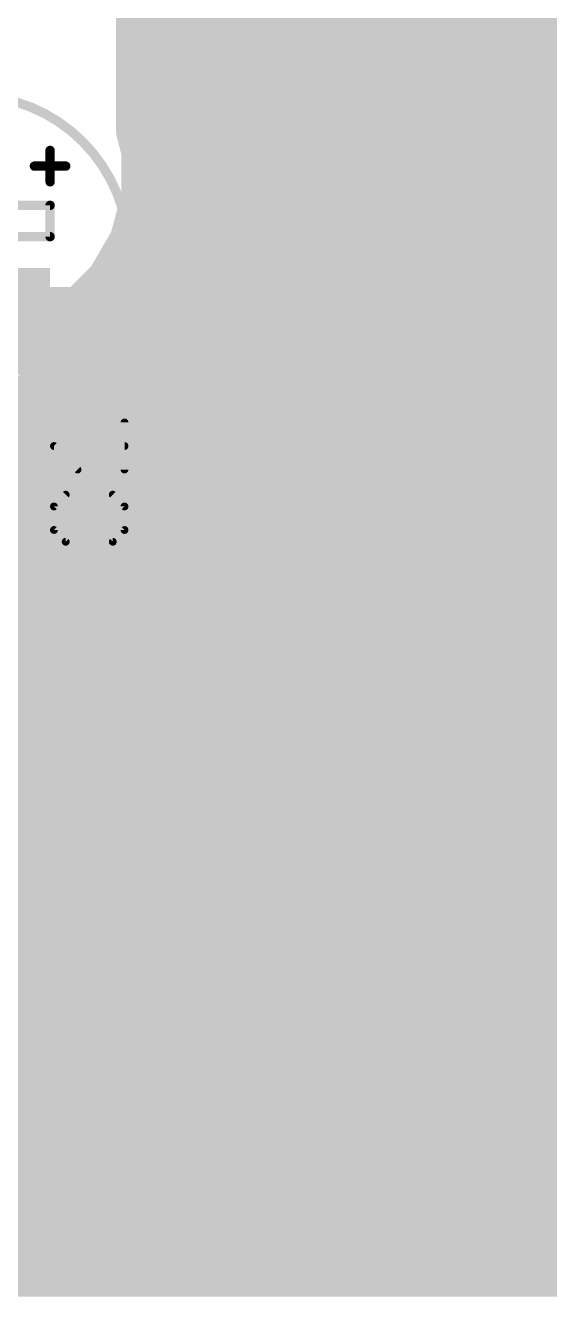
# Model space of a CAD drawing. Extents: x -14 to 150, y -1 to 89.
# Drawn here: x 37.7 to 46.2, y 37.69 to 58.29 of the extents above; entities that cross this region are included whole.
import ezdxf

# ---------------------------------------------------------------- set-up
doc = ezdxf.new("R2010")
doc.units = 0
for name, color, linetype in [('16', 175, 'CONTINUOUS'), ('21', 253, 'CONTINUOUS'), ('25', 253, 'CONTINUOUS'), ('51', 253, 'CONTINUOUS')]:
    doc.layers.add(name, color=color, linetype=linetype)

# ---------------------------------------------------------------- blocks, each defined once
blk = doc.blocks.new('RECT')
blk.add_solid([(-0.5, -0.5), (0.5, -0.5), (-0.5, 0.5), (0.5, 0.5)])

msp = doc.modelspace()

# ---------------------------------------------------------------- linework, layer by layer
at = {"layer": '16', "const_width": 1.4224}
for points in [[(39.878, 56.6248), (39.878, 66.802)], [(39.878, 58.3184), (54.3075, 58.3184)], [(39.878, 56.896), (54.102, 56.896)], [(39.9669, 56.293), (39.878, 56.6248)], [(39.9669, 55.467), (39.9669, 56.293)], [(39.7531, 54.6692), (39.9669, 55.467)], [(39.9669, 55.4736), (54.102, 55.4736)], [(39.3401, 53.9539), (39.7531, 54.6692)], [(38.7561, 53.3699), (39.3401, 53.9539)], [(39.3963, 54.0512), (49.2123, 54.0512)], [(46.99, 53.34), (36.83, 53.34)], [(38.5953, 53.277), (38.7561, 53.3699)], [(38.5953, 52.6088), (38.5953, 53.277)], [(38.5953, 52.6288), (49.2123, 52.6288)], [(37.5612, 51.5747), (38.5953, 52.6088)], [(36.83, 51.5747), (37.5612, 51.5747)], [(19.558, 51.2064), (50.8254, 51.2064)], [(29.1966, 49.784), (48.8286, 49.784)], [(30.6676, 48.3616), (48.4124, 48.3616)], [(30.988, 46.9392), (48.7113, 46.9392)], [(30.988, 45.5168), (49.022, 45.5168)], [(30.988, 44.0944), (49.022, 44.0944)], [(30.988, 42.672), (49.022, 42.672)], [(30.988, 41.2496), (49.022, 41.2496)], [(30.988, 39.8272), (49.022, 39.8272)], [(30.988, 38.4048), (49.022, 38.4048)]]:
    msp.add_lwpolyline(points, dxfattribs=at)
at = {"layer": '16', "const_width": 0.7112}
for points in [[(39.878, 58.674, 1), (39.878, 57.9628)], [(39.878, 57.2516, 1), (39.878, 56.5404)], [(40.2215, 56.7168, 1), (39.5345, 56.5327)], [(39.5224, 56.6248, 1), (40.2336, 56.6248)], [(40.3225, 56.293, 1), (39.6113, 56.293)], [(39.6234, 56.2009, 1), (40.3104, 56.385)], [(39.9669, 55.8292, 1), (39.9669, 55.118)], [(40.3104, 55.375, 1), (39.6234, 55.5591)], [(39.6113, 55.467, 1), (40.3225, 55.467)], [(40.0611, 54.4914, 1), (39.4452, 54.847)], [(39.4096, 54.7612, 1), (40.0966, 54.5772)], [(39.3963, 54.4068, 1), (39.3963, 53.6956)], [(39.5916, 53.7024, 1), (39.0887, 54.2053)], [(39.0322, 54.1317, 1), (39.6481, 53.7761)], [(38.9509, 53.277, 1), (38.2397, 53.277)], [(38.5047, 53.6213, 1), (39.0075, 53.1184)], [(38.9339, 53.0619, 1), (38.5783, 53.6778)], [(38.4175, 53.585, 1), (38.7731, 52.9691)], [(38.5953, 52.9844, 1), (38.5953, 52.2732)], [(38.8467, 52.3573, 1), (38.3438, 52.8602)], [(38.2397, 52.6088, 1), (38.9509, 52.6088)], [(37.3098, 51.8261, 1), (37.8127, 51.3233)], [(37.5612, 51.2191, 1), (37.5612, 51.9303)]]:
    msp.add_lwpolyline(points, format="xyb", dxfattribs=at)
at = {"layer": '21'}
for points, const_width in [([(36.83, 52.07, 1), (36.83, 57.15, 1), (36.83, 52.07)], 0.1524), ([(38.1381, 56.261, 1), (38.0619, 56.261)], 0.0762), ([(37.846, 56.0451, 1), (37.846, 55.9689)], 0.0762), ([(38.1381, 56.007, 1), (38.0619, 56.007)], 0.0762), ([(38.1, 56.0451, 1), (38.1, 55.9689)], 0.0762), ([(38.0619, 56.007, 1), (38.1381, 56.007)], 0.0762), ([(38.1, 55.9689, 1), (38.1, 56.0451)], 0.0762), ([(38.354, 55.9689, 1), (38.354, 56.0451)], 0.0762), ([(38.0619, 55.753, 1), (38.1381, 55.753)], 0.0762)]:
    msp.add_lwpolyline(points, format="xyb", dxfattribs=dict(at, const_width=const_width))
at = {"layer": '21', "const_width": 0.1524}
for points in [[(38.1, 56.261), (38.1, 56.007)], [(37.846, 56.007), (38.1, 56.007)], [(38.1, 56.007), (38.1, 55.753)], [(38.1, 56.007), (38.354, 56.007)]]:
    msp.add_lwpolyline(points, dxfattribs=at)
at = {"layer": '25', "const_width": 0.127}
for points in [[(39.3065, 51.0911), (39.3065, 51.8538)], [(38.5438, 51.0911), (38.1625, 51.4724)], [(38.1625, 51.4724), (39.3065, 51.4724)], [(38.3532, 50.6844), (38.1625, 50.4937)], [(39.3065, 50.4937), (39.1158, 50.6844)], [(38.1625, 50.4937), (38.1625, 50.1124)], [(39.3065, 50.1124), (39.3065, 50.4937)], [(38.1625, 50.1124), (38.3532, 49.9217)], [(39.1158, 49.9217), (39.3065, 50.1124)], [(38.3532, 49.9217), (39.1158, 49.9217)]]:
    msp.add_lwpolyline(points, dxfattribs=at)
at = {"layer": '25', "const_width": 0.0635}
for points in [[(39.3383, 51.8538, 1), (39.2747, 51.8538)], [(38.1625, 51.5042, 1), (38.1625, 51.4407)], [(38.185, 51.4949, 1), (38.1401, 51.45)], [(39.3065, 51.4407, 1), (39.3065, 51.5042)], [(38.5214, 51.0686, 1), (38.5663, 51.1136)], [(39.2747, 51.0911, 1), (39.3383, 51.0911)], [(38.3756, 50.6619, 1), (38.3307, 50.7068)], [(39.1383, 50.7068, 1), (39.0934, 50.6619)], [(38.1943, 50.4937, 1), (38.1308, 50.4937)], [(38.1401, 50.5161, 1), (38.185, 50.4712)], [(39.3383, 50.4937, 1), (39.2747, 50.4937)], [(39.284, 50.4712, 1), (39.329, 50.5161)], [(38.1308, 50.1124, 1), (38.1943, 50.1124)], [(38.185, 50.1348, 1), (38.1401, 50.0899)], [(39.2747, 50.1124, 1), (39.3383, 50.1124)], [(39.329, 50.0899, 1), (39.284, 50.1348)], [(38.3532, 49.9535, 1), (38.3532, 49.89)], [(38.3307, 49.8993, 1), (38.3756, 49.9442)], [(39.0934, 49.9442, 1), (39.1383, 49.8993)], [(39.1158, 49.89, 1), (39.1158, 49.9535)]]:
    msp.add_lwpolyline(points, format="xyb", dxfattribs=at)
at = {"layer": '51', "const_width": 0.1524}
for points in [[(38.1, 55.372), (36.83, 55.372)], [(38.1, 54.864), (38.1, 55.372)], [(35.56, 54.864), (38.1, 54.864)]]:
    msp.add_lwpolyline(points, dxfattribs=at)
at = {"layer": '51', "const_width": 0.0762}
for points in [[(38.1381, 55.372, 1), (38.0619, 55.372)], [(38.1, 55.3339, 1), (38.1, 55.4101)], [(38.0619, 54.864, 1), (38.1381, 54.864)], [(38.1, 54.8259, 1), (38.1, 54.9021)]]:
    msp.add_lwpolyline(points, format="xyb", dxfattribs=at)

# ---------------------------------------------------------------- block references
at = {"layer": '51', "xscale": 0.508, "yscale": 2.54, "rotation": 270}
msp.add_blockref('RECT', (36.83, 54.102), dxfattribs=at)

doc.saveas('drawing.dxf')
